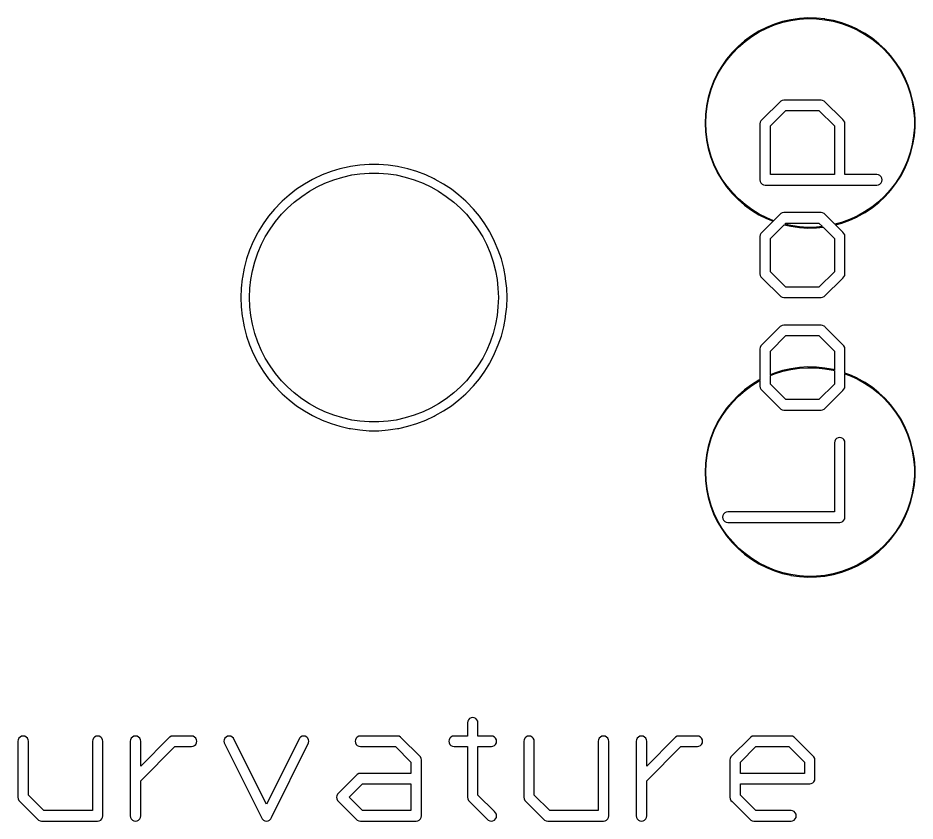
# Model space of a CAD drawing. Extents: x 3 to 66, y 0 to 129.
# Drawn here: x 18.44 to 31.5, y 27.83 to 39.52 of the extents above; entities that cross this region are included whole.
import ezdxf

# ---------------------------------------------------------------- set-up
doc = ezdxf.new("R2010")
doc.units = 0

msp = doc.modelspace()

# ---------------------------------------------------------------- linework, layer by layer
at = {"color": 34, "true_color": 0x008000}
for points in [[(29.81959, 39.50969, 0), (29.69514, 39.49192, 0), (29.69357, 39.49167, 0), (29.57419, 39.46373, 0), (29.45481, 39.42563, 0), (29.34051, 39.37991, 0), (29.22875, 39.32403, 0), (29.22733, 39.3233, 0), (29.12065, 39.25726, 0), (29.02159, 39.1836, 0), (28.92761, 39.10232, 0), (28.92649, 39.1012, 0), (28.84013, 39.0123, 0), (28.75885, 38.91578, 0), (28.68773, 38.81418, 0), (28.62423, 38.7075, 0), (28.6235, 38.70608, 0), (28.57016, 38.59432, 0), (28.52698, 38.47748, 0), (28.49142, 38.3581, 0), (28.46602, 38.23617, 0), (28.46578, 38.23462, 0), (28.45054, 38.11269, 0), (28.44546, 37.98823, 0), (28.45054, 37.86378, 0), (28.46578, 37.74185, 0), (28.46602, 37.74029, 0), (28.49142, 37.61837, 0), (28.52698, 37.49899, 0), (28.57016, 37.38215, 0), (28.6235, 37.27039, 0), (28.62423, 37.26897, 0), (28.68773, 37.16229, 0), (28.75885, 37.06069, 0), (28.84013, 36.96417, 0), (28.92649, 36.87527, 0), (28.92761, 36.87415, 0), (29.02159, 36.79287, 0), (29.12065, 36.7192, 0), (29.22733, 36.65317, 0), (29.22875, 36.65244, 0), (29.34051, 36.59655, 0), (29.43633, 36.55823, 0), (29.27699, 36.39889, 0), (29.27697, 36.39888, 0), (29.26011, 36.38201, 0), (29.24928, 36.36078, 0), (29.24556, 36.33724, 0), (29.24556, 35.79367, 0), (29.24928, 35.77013, 0), (29.26011, 35.74889, 0), (29.27697, 35.73203, 0), (29.54875, 35.46279, 0), (29.56999, 35.45196, 0), (29.59353, 35.44824, 0), (30.13455, 35.44824, 0), (30.1581, 35.45196, 0), (30.17934, 35.46279, 0), (30.45112, 35.73203, 0), (30.46798, 35.74889, 0), (30.47881, 35.77013, 0), (30.48254, 35.79367, 0), (30.48254, 36.33724, 0), (30.47881, 36.36078, 0), (30.46798, 36.38201, 0), (30.45112, 36.39888, 0), (30.4511, 36.39889, 0), (30.34469, 36.50531, 0), (30.43584, 36.53052, 0), (30.55268, 36.5737, 0), (30.66444, 36.62449, 0), (30.66586, 36.62523, 0), (30.77508, 36.68619, 0), (30.87922, 36.75477, 0), (30.97574, 36.8335, 0), (31.06718, 36.91733, 0), (31.0683, 36.91845, 0), (31.14958, 37.00989, 0), (31.22578, 37.10895, 0), (31.29436, 37.21309, 0), (31.35278, 37.32485, 0), (31.35351, 37.32627, 0), (31.40177, 37.44057, 0), (31.44241, 37.5574, 0), (31.47289, 37.67678, 0), (31.49321, 37.80125, 0), (31.49346, 37.80281, 0), (31.50362, 37.92728, 0), (31.50362, 38.0492, 0), (31.49346, 38.17366, 0), (31.49321, 38.17522, 0), (31.47289, 38.29968, 0), (31.44241, 38.41906, 0), (31.40177, 38.5359, 0), (31.35351, 38.6502, 0), (31.35278, 38.65162, 0), (31.29436, 38.76338, 0), (31.22578, 38.86752, 0), (31.14958, 38.96658, 0), (31.0683, 39.05802, 0), (31.06718, 39.05914, 0), (30.97574, 39.14296, 0), (30.87922, 39.2217, 0), (30.77508, 39.29028, 0), (30.66586, 39.35123, 0), (30.66444, 39.35197, 0), (30.55268, 39.40276, 0), (30.43584, 39.44595, 0), (30.31646, 39.47896, 0), (30.192, 39.50183, 0), (30.19044, 39.50207, 0), (30.06851, 39.51478, 0), (29.94406, 39.51732, 0), (29.81959, 39.50969, 0)], [(30.1581, 36.68148, 0), (30.13455, 36.68522, 0), (29.59353, 36.68522, 0), (29.56999, 36.68148, 0), (29.54875, 36.67066, 0), (29.44413, 36.56603, 0), (29.34364, 36.60622, 0), (29.23313, 36.66148, 0), (29.12662, 36.72742, 0), (29.02756, 36.80108, 0), (28.93378, 36.88219, 0), (28.84834, 36.97014, 0), (28.76706, 37.06666, 0), (28.69594, 37.16825, 0), (28.6327, 37.2745, 0), (28.57983, 37.38528, 0), (28.53665, 37.50212, 0), (28.50109, 37.62149, 0), (28.47582, 37.74277, 0), (28.4607, 37.86378, 0), (28.45562, 37.98823, 0), (28.4607, 38.11269, 0), (28.47582, 38.2337, 0), (28.50109, 38.35497, 0), (28.53665, 38.47435, 0), (28.57983, 38.59118, 0), (28.6327, 38.70197, 0), (28.69594, 38.80821, 0), (28.76706, 38.90981, 0), (28.84834, 39.00633, 0), (28.93378, 39.09428, 0), (29.02756, 39.17539, 0), (29.12662, 39.24904, 0), (29.23313, 39.31499, 0), (29.34364, 39.37024, 0), (29.45794, 39.41596, 0), (29.57732, 39.45406, 0), (29.69651, 39.48196, 0), (29.81959, 39.49953, 0), (29.94406, 39.50716, 0), (30.06851, 39.50462, 0), (30.19008, 39.49194, 0), (30.31333, 39.46929, 0), (30.43271, 39.43627, 0), (30.54955, 39.39309, 0), (30.66071, 39.34257, 0), (30.76911, 39.28206, 0), (30.87325, 39.21349, 0), (30.96977, 39.13474, 0), (31.06054, 39.05155, 0), (31.14137, 38.96061, 0), (31.21757, 38.86155, 0), (31.28615, 38.75741, 0), (31.34389, 38.64695, 0), (31.3921, 38.53277, 0), (31.43274, 38.41593, 0), (31.46322, 38.29655, 0), (31.48332, 38.17344, 0), (31.49346, 38.0492, 0), (31.49346, 37.92728, 0), (31.48332, 37.80301, 0), (31.46322, 37.67992, 0), (31.43274, 37.56054, 0), (31.3921, 37.4437, 0), (31.34389, 37.32952, 0), (31.28615, 37.21906, 0), (31.21757, 37.11492, 0), (31.14137, 37.01586, 0), (31.06054, 36.92492, 0), (30.96977, 36.84172, 0), (30.87325, 36.76298, 0), (30.76911, 36.6944, 0), (30.66061, 36.63384, 0), (30.54955, 36.58337, 0), (30.43271, 36.54019, 0), (30.33643, 36.51356, 0), (30.17934, 36.67066, 0), (30.1581, 36.68148, 0)], [(29.59353, 38.32098, 0), (29.56999, 38.31725, 0), (29.54875, 38.30642, 0), (29.27697, 38.03718, 0), (29.26011, 38.02032, 0), (29.24928, 37.99908, 0), (29.24556, 37.97554, 0), (29.24556, 37.1602, 0), (29.24928, 37.13665, 0), (29.26011, 37.1154, 0), (29.27697, 37.09855, 0), (29.29821, 37.08771, 0), (29.32176, 37.084, 0), (30.94735, 37.084, 0), (30.9709, 37.08771, 0), (30.99214, 37.09855, 0), (31.009, 37.1154, 0), (31.01983, 37.13665, 0), (31.02355, 37.1602, 0), (31.01983, 37.18374, 0), (31.009, 37.20498, 0), (30.99214, 37.22184, 0), (30.9709, 37.23267, 0), (30.94735, 37.2364, 0), (30.48254, 37.2364, 0), (30.48254, 37.97554, 0), (30.47881, 37.99908, 0), (30.46798, 38.02032, 0), (30.45112, 38.03718, 0), (30.17934, 38.30642, 0), (30.1581, 38.31725, 0), (30.13455, 38.32098, 0), (29.59353, 38.32098, 0)], [(30.33014, 37.2364, 0), (29.39796, 37.2364, 0), (29.39796, 37.94502, 0), (29.62363, 38.16858, 0), (30.10446, 38.16858, 0), (30.33014, 37.94501, 0), (30.33014, 37.2364, 0)], [(23.55596, 37.38626, 0), (23.4188, 37.3761, 0), (23.28418, 37.35577, 0), (23.26455, 37.35267, 0), (23.12993, 37.32219, 0), (23.00039, 37.28155, 0), (22.87085, 37.23328, 0), (22.74893, 37.17487, 0), (22.73123, 37.16585, 0), (22.61185, 37.09981, 0), (22.49755, 37.02361, 0), (22.38833, 36.93979, 0), (22.28673, 36.84835, 0), (22.27268, 36.8343, 0), (22.17616, 36.73523, 0), (22.0898, 36.6311, 0), (22.01106, 36.51934, 0), (21.9374, 36.4025, 0), (21.92838, 36.3848, 0), (21.86742, 36.26288, 0), (21.81408, 36.13842, 0), (21.76836, 36.00888, 0), (21.73534, 35.87426, 0), (21.70994, 35.73964, 0), (21.70683, 35.72002, 0), (21.69159, 35.5854, 0), (21.68652, 35.44824, 0), (21.69159, 35.31107, 0), (21.70683, 35.17646, 0), (21.70994, 35.15683, 0), (21.73534, 35.02221, 0), (21.76836, 34.88759, 0), (21.81408, 34.75804, 0), (21.86742, 34.63359, 0), (21.92838, 34.51167, 0), (21.9374, 34.49396, 0), (22.01106, 34.37713, 0), (22.0898, 34.26536, 0), (22.17616, 34.16123, 0), (22.27268, 34.06217, 0), (22.28673, 34.04811, 0), (22.38833, 33.95668, 0), (22.49755, 33.87286, 0), (22.61185, 33.79666, 0), (22.73123, 33.73062, 0), (22.74893, 33.7216, 0), (22.87085, 33.66317, 0), (23.00039, 33.61492, 0), (23.12993, 33.57428, 0), (23.26455, 33.54379, 0), (23.28418, 33.5407, 0), (23.4188, 33.52038, 0), (23.55596, 33.51021, 0), (23.69311, 33.51021, 0), (23.83028, 33.52038, 0), (23.9649, 33.5407, 0), (23.98452, 33.54379, 0), (24.11914, 33.57428, 0), (24.24868, 33.61492, 0), (24.37822, 33.66317, 0), (24.50014, 33.7216, 0), (24.51784, 33.73062, 0), (24.63722, 33.79666, 0), (24.75152, 33.87286, 0), (24.86074, 33.95668, 0), (24.96234, 34.04811, 0), (24.97639, 34.06217, 0), (25.07291, 34.16123, 0), (25.15927, 34.26536, 0), (25.23801, 34.37713, 0), (25.31167, 34.49396, 0), (25.32069, 34.51167, 0), (25.38165, 34.63359, 0), (25.43499, 34.75804, 0), (25.48071, 34.88759, 0), (25.51373, 35.02221, 0), (25.53913, 35.15683, 0), (25.54224, 35.17646, 0), (25.55748, 35.31107, 0), (25.56256, 35.44824, 0), (25.55748, 35.5854, 0), (25.54224, 35.72002, 0), (25.53913, 35.73964, 0), (25.51373, 35.87426, 0), (25.48071, 36.00888, 0), (25.43499, 36.13842, 0), (25.38165, 36.26288, 0), (25.32069, 36.3848, 0), (25.31167, 36.4025, 0), (25.23801, 36.51934, 0), (25.15927, 36.6311, 0), (25.07291, 36.73523, 0), (24.97639, 36.8343, 0), (24.96234, 36.84835, 0), (24.86074, 36.93979, 0), (24.75152, 37.02361, 0), (24.63722, 37.09981, 0), (24.51784, 37.16585, 0), (24.50014, 37.17487, 0), (24.37822, 37.23328, 0), (24.24868, 37.28155, 0), (24.11914, 37.32219, 0), (23.98452, 37.35267, 0), (23.9649, 37.35577, 0), (23.83028, 37.3761, 0), (23.69311, 37.38626, 0), (23.55596, 37.38626, 0)], [(23.94723, 33.66502, 0), (23.83028, 33.64738, 0), (23.69311, 33.63722, 0), (23.55596, 33.63722, 0), (23.4188, 33.64738, 0), (23.30182, 33.66503, 0), (23.16918, 33.69507, 0), (23.03964, 33.7357, 0), (22.9101, 33.78396, 0), (22.79861, 33.83739, 0), (22.6865, 33.89941, 0), (22.5722, 33.97561, 0), (22.46298, 34.05943, 0), (22.36438, 34.14816, 0), (22.27891, 34.23588, 0), (22.19255, 34.34002, 0), (22.11381, 34.45178, 0), (22.04097, 34.56732, 0), (21.98821, 34.67284, 0), (21.93487, 34.7973, 0), (21.88915, 34.92684, 0), (21.85613, 35.06145, 0), (21.83295, 35.1843, 0), (21.8186, 35.31107, 0), (21.81352, 35.44824, 0), (21.8186, 35.5854, 0), (21.83295, 35.71215, 0), (21.85613, 35.835, 0), (21.88915, 35.96963, 0), (21.93487, 36.09917, 0), (21.98821, 36.22363, 0), (22.04097, 36.32915, 0), (22.11381, 36.44469, 0), (22.19255, 36.55645, 0), (22.27891, 36.66059, 0), (22.36431, 36.74823, 0), (22.46298, 36.83704, 0), (22.5722, 36.92085, 0), (22.6865, 36.99705, 0), (22.7986, 37.05907, 0), (22.9101, 37.11249, 0), (23.03964, 37.16076, 0), (23.16918, 37.2014, 0), (23.3021, 37.23148, 0), (23.4188, 37.2491, 0), (23.55596, 37.25925, 0), (23.69311, 37.25925, 0), (23.83028, 37.2491, 0), (23.94695, 37.23149, 0), (24.07989, 37.2014, 0), (24.20943, 37.16076, 0), (24.33897, 37.11249, 0), (24.45047, 37.05907, 0), (24.56257, 36.99705, 0), (24.67687, 36.92085, 0), (24.78609, 36.83704, 0), (24.88476, 36.74823, 0), (24.97016, 36.66059, 0), (25.05652, 36.55645, 0), (25.13526, 36.44469, 0), (25.2081, 36.32915, 0), (25.26086, 36.22363, 0), (25.3142, 36.09917, 0), (25.35992, 35.96963, 0), (25.39294, 35.835, 0), (25.41615, 35.71202, 0), (25.43048, 35.5854, 0), (25.43556, 35.44824, 0), (25.43048, 35.31107, 0), (25.41614, 35.18443, 0), (25.39294, 35.06145, 0), (25.35992, 34.92684, 0), (25.3142, 34.7973, 0), (25.26086, 34.67284, 0), (25.2081, 34.56732, 0), (25.13526, 34.45178, 0), (25.05652, 34.34002, 0), (24.97016, 34.23588, 0), (24.88469, 34.14816, 0), (24.78609, 34.05943, 0), (24.67687, 33.97561, 0), (24.56257, 33.89941, 0), (24.45046, 33.83739, 0), (24.33897, 33.78396, 0), (24.20943, 33.7357, 0), (24.07989, 33.69507, 0), (23.94723, 33.66502, 0)], [(30.10447, 35.60064, 0), (29.62362, 35.60064, 0), (29.39796, 35.82419, 0), (29.39796, 36.30701, 0), (29.5981, 36.50715, 0), (29.69357, 36.4848, 0), (29.69514, 36.48456, 0), (29.81959, 36.46678, 0), (29.94406, 36.45915, 0), (30.06851, 36.4617, 0), (30.16536, 36.47178, 0), (30.33014, 36.307, 0), (30.33014, 35.8242, 0), (30.10447, 35.60064, 0)], [(30.15616, 36.48098, 0), (30.06851, 36.47186, 0), (29.94406, 36.46931, 0), (29.81959, 36.47694, 0), (29.6964, 36.49454, 0), (29.60652, 36.51557, 0), (29.62377, 36.53282, 0), (30.10432, 36.53282, 0), (30.15616, 36.48098, 0)], [(29.59353, 35.04692, 0), (29.56999, 35.04319, 0), (29.54875, 35.03235, 0), (29.54046, 35.02406, 0), (29.53189, 35.0155, 0), (29.53188, 35.01548, 0), (29.26011, 34.74372, 0), (29.24928, 34.72247, 0), (29.24556, 34.69894, 0), (29.24556, 34.25243, 0), (29.22875, 34.24403, 0), (29.22733, 34.2433, 0), (29.12065, 34.17725, 0), (29.02159, 34.1036, 0), (28.92761, 34.02232, 0), (28.92649, 34.0212, 0), (28.84013, 33.9323, 0), (28.75885, 33.83578, 0), (28.68773, 33.73418, 0), (28.62423, 33.6275, 0), (28.6235, 33.62608, 0), (28.57016, 33.51432, 0), (28.52698, 33.39748, 0), (28.49142, 33.2781, 0), (28.46602, 33.15618, 0), (28.46578, 33.15461, 0), (28.45054, 33.0327, 0), (28.44546, 32.90824, 0), (28.45054, 32.78378, 0), (28.46578, 32.66185, 0), (28.46602, 32.66029, 0), (28.49142, 32.53837, 0), (28.52698, 32.41899, 0), (28.57016, 32.30214, 0), (28.6235, 32.19039, 0), (28.62423, 32.18896, 0), (28.68773, 32.08229, 0), (28.75885, 31.98069, 0), (28.84013, 31.88417, 0), (28.92649, 31.79527, 0), (28.92761, 31.79415, 0), (29.02159, 31.71287, 0), (29.12065, 31.63921, 0), (29.22733, 31.57317, 0), (29.22875, 31.57244, 0), (29.34051, 31.51656, 0), (29.45481, 31.47084, 0), (29.57419, 31.43274, 0), (29.69357, 31.4048, 0), (29.69514, 31.40455, 0), (29.81959, 31.38678, 0), (29.94406, 31.37916, 0), (30.06851, 31.3817, 0), (30.19044, 31.39439, 0), (30.192, 31.39464, 0), (30.31646, 31.4175, 0), (30.43584, 31.45052, 0), (30.55268, 31.4937, 0), (30.66444, 31.5445, 0), (30.66586, 31.54523, 0), (30.77508, 31.60619, 0), (30.87922, 31.67477, 0), (30.97574, 31.75351, 0), (31.06718, 31.83733, 0), (31.0683, 31.83845, 0), (31.14958, 31.92989, 0), (31.22578, 32.02895, 0), (31.29436, 32.13309, 0), (31.35278, 32.24485, 0), (31.35351, 32.24627, 0), (31.40177, 32.36057, 0), (31.44241, 32.47741, 0), (31.47289, 32.59679, 0), (31.49321, 32.72125, 0), (31.49346, 32.72282, 0), (31.50362, 32.84728, 0), (31.50362, 32.9692, 0), (31.49346, 33.09366, 0), (31.49321, 33.09521, 0), (31.47289, 33.21967, 0), (31.44241, 33.33906, 0), (31.40177, 33.4559, 0), (31.35351, 33.5702, 0), (31.35278, 33.57162, 0), (31.29436, 33.68338, 0), (31.22578, 33.78752, 0), (31.14958, 33.88658, 0), (31.0683, 33.97802, 0), (31.06718, 33.97914, 0), (30.97574, 34.06295, 0), (30.87922, 34.1417, 0), (30.77508, 34.21027, 0), (30.66586, 34.27124, 0), (30.66444, 34.27197, 0), (30.55268, 34.32277, 0), (30.48254, 34.34869, 0), (30.48254, 34.69894, 0), (30.47881, 34.72247, 0), (30.46798, 34.74372, 0), (30.19621, 35.01548, 0), (30.1962, 35.0155, 0), (30.18763, 35.02406, 0), (30.17934, 35.03235, 0), (30.1581, 35.04319, 0), (30.13455, 35.04692, 0), (29.59353, 35.04692, 0)], [(29.94406, 34.4373, 0), (29.81959, 34.42969, 0), (29.69514, 34.41191, 0), (29.69357, 34.41167, 0), (29.57419, 34.38373, 0), (29.45481, 34.34563, 0), (29.39796, 34.32289, 0), (29.39796, 34.66871, 0), (29.62377, 34.89452, 0), (30.10432, 34.89452, 0), (30.33014, 34.6687, 0), (30.33014, 34.39519, 0), (30.31646, 34.39897, 0), (30.192, 34.42183, 0), (30.19044, 34.42207, 0), (30.06851, 34.43477, 0), (29.94406, 34.4373, 0)], [(30.10432, 33.96233, 0), (29.62377, 33.96233, 0), (29.39796, 34.18814, 0), (29.39796, 34.31196, 0), (29.45794, 34.33596, 0), (29.57732, 34.37406, 0), (29.6964, 34.40193, 0), (29.81959, 34.41954, 0), (29.94406, 34.42714, 0), (30.06851, 34.42461, 0), (30.18996, 34.41196, 0), (30.31333, 34.3893, 0), (30.33014, 34.38465, 0), (30.33014, 34.18815, 0), (30.10432, 33.96233, 0)], [(30.18983, 31.40449, 0), (30.06851, 31.39185, 0), (29.94406, 31.38932, 0), (29.81959, 31.39693, 0), (29.69651, 31.41451, 0), (29.57732, 31.44241, 0), (29.45794, 31.48051, 0), (29.34364, 31.52623, 0), (29.23313, 31.58148, 0), (29.12662, 31.64742, 0), (29.02756, 31.72108, 0), (28.93378, 31.80219, 0), (28.84834, 31.89014, 0), (28.76706, 31.98666, 0), (28.69594, 32.08826, 0), (28.6327, 32.1945, 0), (28.57983, 32.30528, 0), (28.53665, 32.42212, 0), (28.50109, 32.5415, 0), (28.47582, 32.66277, 0), (28.4607, 32.78378, 0), (28.45562, 32.90824, 0), (28.4607, 33.0327, 0), (28.47583, 33.15371, 0), (28.50109, 33.27497, 0), (28.53665, 33.39435, 0), (28.57983, 33.51119, 0), (28.6327, 33.62197, 0), (28.69594, 33.7282, 0), (28.76706, 33.82981, 0), (28.84834, 33.92633, 0), (28.93378, 34.01428, 0), (29.02756, 34.09539, 0), (29.12662, 34.16905, 0), (29.23313, 34.23499, 0), (29.24556, 34.2412, 0), (29.24556, 34.15791, 0), (29.24928, 34.13436, 0), (29.26011, 34.11313, 0), (29.27697, 34.09626, 0), (29.27699, 34.09625, 0), (29.54875, 33.82448, 0), (29.56999, 33.81366, 0), (29.59353, 33.80993, 0), (30.13455, 33.80993, 0), (30.1581, 33.81366, 0), (30.17934, 33.82448, 0), (30.4511, 34.09625, 0), (30.45112, 34.09626, 0), (30.46798, 34.11313, 0), (30.47881, 34.13436, 0), (30.48254, 34.15791, 0), (30.48254, 34.33786, 0), (30.54955, 34.3131, 0), (30.66071, 34.26257, 0), (30.76911, 34.20207, 0), (30.87325, 34.13349, 0), (30.96977, 34.05475, 0), (31.06054, 33.97155, 0), (31.14137, 33.8806, 0), (31.21757, 33.78155, 0), (31.28615, 33.67741, 0), (31.34389, 33.56695, 0), (31.3921, 33.45277, 0), (31.43274, 33.33592, 0), (31.46322, 33.21655, 0), (31.48332, 33.09346, 0), (31.49346, 32.9692, 0), (31.49346, 32.84728, 0), (31.48331, 32.72298, 0), (31.46322, 32.59991, 0), (31.43274, 32.48054, 0), (31.3921, 32.3637, 0), (31.34387, 32.24947, 0), (31.28615, 32.13906, 0), (31.21757, 32.03492, 0), (31.14137, 31.93586, 0), (31.06054, 31.84492, 0), (30.96977, 31.76172, 0), (30.87325, 31.68298, 0), (30.76911, 31.6144, 0), (30.66071, 31.5539, 0), (30.54955, 31.50337, 0), (30.43271, 31.46019, 0), (30.31333, 31.42717, 0), (30.18983, 31.40449, 0)], [(30.40634, 32.17418, 0), (30.42988, 32.1779, 0), (30.45112, 32.18873, 0), (30.46798, 32.20559, 0), (30.47881, 32.22683, 0), (30.48254, 32.25038, 0), (30.48254, 33.33495, 0), (30.47881, 33.3585, 0), (30.46798, 33.37974, 0), (30.45112, 33.3966, 0), (30.42988, 33.40743, 0), (30.40634, 33.41115, 0), (30.38279, 33.40743, 0), (30.36155, 33.3966, 0), (30.34469, 33.37974, 0), (30.33386, 33.3585, 0), (30.33014, 33.33495, 0), (30.33014, 32.32658, 0), (28.7782, 32.32658, 0), (28.75465, 32.32285, 0), (28.73341, 32.31201, 0), (28.71655, 32.29516, 0), (28.70572, 32.27391, 0), (28.702, 32.25038, 0), (28.70572, 32.22683, 0), (28.71655, 32.20559, 0), (28.73341, 32.18873, 0), (28.75465, 32.1779, 0), (28.7782, 32.17418, 0), (30.40634, 32.17418, 0)], [(25.33395, 27.82823, 0), (25.3575, 27.83196, 0), (25.37874, 27.84279, 0), (25.3956, 27.85965, 0), (25.40643, 27.88089, 0), (25.41015, 27.90443, 0), (25.40643, 27.92798, 0), (25.3956, 27.94922, 0), (25.37874, 27.96608, 0), (25.13838, 28.20419, 0), (25.13838, 28.91281, 0), (25.33395, 28.91281, 0), (25.3575, 28.91654, 0), (25.37874, 28.92737, 0), (25.3956, 28.94423, 0), (25.40643, 28.96547, 0), (25.41015, 28.98901, 0), (25.40643, 29.01256, 0), (25.3956, 29.0338, 0), (25.37874, 29.05066, 0), (25.3575, 29.06149, 0), (25.33395, 29.06521, 0), (25.13838, 29.06521, 0), (25.13838, 29.25825, 0), (25.13465, 29.2818, 0), (25.12382, 29.30304, 0), (25.10696, 29.3199, 0), (25.08572, 29.33073, 0), (25.06218, 29.33445, 0), (25.03863, 29.33073, 0), (25.01739, 29.3199, 0), (25.00053, 29.30304, 0), (24.9897, 29.2818, 0), (24.98598, 29.25825, 0), (24.98598, 29.06521, 0), (24.7904, 29.06521, 0), (24.76685, 29.06149, 0), (24.74561, 29.05066, 0), (24.72875, 29.0338, 0), (24.71792, 29.01256, 0), (24.7142, 28.98901, 0), (24.71792, 28.96547, 0), (24.72875, 28.94423, 0), (24.74561, 28.92737, 0), (24.76685, 28.91654, 0), (24.7904, 28.91281, 0), (24.98598, 28.91281, 0), (24.98598, 28.17367, 0), (24.9897, 28.15013, 0), (25.00053, 28.12889, 0), (25.01739, 28.11203, 0), (25.28917, 27.84279, 0), (25.31041, 27.83196, 0), (25.33395, 27.82823, 0)], [(18.74105, 27.84279, 0), (18.76229, 27.83196, 0), (18.78584, 27.82823, 0), (19.60118, 27.82823, 0), (19.62472, 27.83196, 0), (19.64595, 27.84279, 0), (19.66282, 27.85965, 0), (19.67364, 27.88089, 0), (19.67738, 27.90443, 0), (19.67738, 28.98901, 0), (19.67364, 29.01256, 0), (19.66282, 29.0338, 0), (19.64595, 29.05066, 0), (19.62472, 29.06149, 0), (19.60118, 29.06521, 0), (19.57763, 29.06149, 0), (19.55639, 29.05066, 0), (19.53953, 29.0338, 0), (19.5287, 29.01256, 0), (19.52498, 28.98901, 0), (19.52498, 27.98063, 0), (18.81607, 27.98063, 0), (18.59279, 28.20391, 0), (18.59279, 28.98901, 0), (18.58907, 29.01256, 0), (18.57824, 29.0338, 0), (18.56138, 29.05066, 0), (18.54014, 29.06149, 0), (18.51659, 29.06521, 0), (18.49305, 29.06149, 0), (18.47181, 29.05066, 0), (18.45495, 29.0338, 0), (18.44412, 29.01256, 0), (18.44039, 28.98901, 0), (18.44039, 28.17367, 0), (18.44412, 28.15013, 0), (18.45495, 28.12889, 0), (18.74105, 27.84279, 0)], [(20.15234, 27.82823, 0), (20.17589, 27.83196, 0), (20.19714, 27.84279, 0), (20.21399, 27.85965, 0), (20.22483, 27.88089, 0), (20.22854, 27.90443, 0), (20.22854, 28.41521, 0), (20.72614, 28.91281, 0), (20.9677, 28.91281, 0), (20.99124, 28.91654, 0), (21.01248, 28.92737, 0), (21.02934, 28.94423, 0), (21.04017, 28.96547, 0), (21.0439, 28.98901, 0), (21.04017, 29.01256, 0), (21.02934, 29.0338, 0), (21.01248, 29.05066, 0), (20.99124, 29.06149, 0), (20.9677, 29.06521, 0), (20.69591, 29.06521, 0), (20.67237, 29.06149, 0), (20.65112, 29.05066, 0), (20.64282, 29.04236, 0), (20.22854, 28.62807, 0), (20.22854, 28.98901, 0), (20.22483, 29.01256, 0), (20.21399, 29.0338, 0), (20.19714, 29.05066, 0), (20.17589, 29.06149, 0), (20.15234, 29.06521, 0), (20.12881, 29.06149, 0), (20.10757, 29.05066, 0), (20.09071, 29.0338, 0), (20.07988, 29.01256, 0), (20.07614, 28.98901, 0), (20.07614, 27.90443, 0), (20.07988, 27.88089, 0), (20.09071, 27.85965, 0), (20.10757, 27.84279, 0), (20.12881, 27.83196, 0), (20.15234, 27.82823, 0)], [(22.0599, 27.82823, 0), (22.08344, 27.83196, 0), (22.10468, 27.84279, 0), (22.12154, 27.85965, 0), (22.13237, 27.88089, 0), (22.67339, 28.96547, 0), (22.67712, 28.98901, 0), (22.67339, 29.01256, 0), (22.66256, 29.0338, 0), (22.6457, 29.05066, 0), (22.62446, 29.06149, 0), (22.60092, 29.06521, 0), (22.57737, 29.06149, 0), (22.55613, 29.05066, 0), (22.53927, 29.0338, 0), (22.52844, 29.01256, 0), (22.05973, 28.07293, 0), (21.58881, 29.01256, 0), (21.57798, 29.0338, 0), (21.56112, 29.05066, 0), (21.53988, 29.06149, 0), (21.51634, 29.06521, 0), (21.49279, 29.06149, 0), (21.47155, 29.05066, 0), (21.45469, 29.0338, 0), (21.44386, 29.01256, 0), (21.44014, 28.98901, 0), (21.44386, 28.96547, 0), (21.98742, 27.88089, 0), (21.99825, 27.85965, 0), (22.01511, 27.84279, 0), (22.03635, 27.83196, 0), (22.0599, 27.82823, 0)], [(23.42642, 29.06521, 0), (23.40287, 29.06149, 0), (23.38163, 29.05066, 0), (23.36477, 29.0338, 0), (23.35394, 29.01256, 0), (23.35022, 28.98901, 0), (23.35394, 28.96547, 0), (23.36477, 28.94423, 0), (23.38163, 28.92737, 0), (23.40287, 28.91654, 0), (23.42642, 28.91281, 0), (23.93721, 28.91281, 0), (24.16302, 28.687, 0), (24.16302, 28.52165, 0), (23.42642, 28.52165, 0), (23.40287, 28.51793, 0), (23.38163, 28.5071, 0), (23.09299, 28.21846, 0), (23.08216, 28.19722, 0), (23.07843, 28.17367, 0), (23.08216, 28.15013, 0), (23.09299, 28.12889, 0), (23.10985, 28.11203, 0), (23.38163, 27.84279, 0), (23.40287, 27.83196, 0), (23.42642, 27.82823, 0), (24.23922, 27.82823, 0), (24.26276, 27.83196, 0), (24.284, 27.84279, 0), (24.30086, 27.85965, 0), (24.31169, 27.88089, 0), (24.31542, 27.90443, 0), (24.31542, 28.71724, 0), (24.31169, 28.74078, 0), (24.30086, 28.76202, 0), (24.01222, 29.05066, 0), (23.99098, 29.06149, 0), (23.96744, 29.06521, 0), (23.42642, 29.06521, 0)], [(26.96718, 27.82823, 0), (26.99072, 27.83196, 0), (27.01196, 27.84279, 0), (27.02882, 27.85965, 0), (27.03965, 27.88089, 0), (27.04338, 27.90443, 0), (27.04338, 28.98901, 0), (27.03965, 29.01256, 0), (27.02882, 29.0338, 0), (27.01196, 29.05066, 0), (26.99072, 29.06149, 0), (26.96718, 29.06521, 0), (26.94363, 29.06149, 0), (26.92239, 29.05066, 0), (26.90553, 29.0338, 0), (26.8947, 29.01256, 0), (26.89098, 28.98901, 0), (26.89098, 27.98063, 0), (26.18447, 27.98063, 0), (25.95879, 28.2042, 0), (25.95879, 28.98901, 0), (25.95507, 29.01256, 0), (25.94424, 29.0338, 0), (25.92738, 29.05066, 0), (25.90614, 29.06149, 0), (25.88259, 29.06521, 0), (25.85905, 29.06149, 0), (25.83781, 29.05066, 0), (25.82095, 29.0338, 0), (25.81012, 29.01256, 0), (25.80639, 28.98901, 0), (25.80639, 28.17367, 0), (25.81012, 28.15013, 0), (25.82095, 28.12889, 0), (25.83781, 28.11203, 0), (26.10959, 27.84279, 0), (26.13083, 27.83196, 0), (26.15438, 27.82823, 0), (26.96718, 27.82823, 0)], [(27.52089, 27.82823, 0), (27.54444, 27.83196, 0), (27.56568, 27.84279, 0), (27.58254, 27.85965, 0), (27.59337, 27.88089, 0), (27.59709, 27.90443, 0), (27.59709, 28.41529, 0), (28.09229, 28.91281, 0), (28.33369, 28.91281, 0), (28.35724, 28.91654, 0), (28.37848, 28.92737, 0), (28.39534, 28.94423, 0), (28.40617, 28.96547, 0), (28.40989, 28.98901, 0), (28.40617, 29.01256, 0), (28.39534, 29.0338, 0), (28.37848, 29.05066, 0), (28.35724, 29.06149, 0), (28.33369, 29.06521, 0), (28.06191, 29.06521, 0), (28.03837, 29.06149, 0), (28.01713, 29.05066, 0), (28.00027, 29.0338, 0), (27.59709, 28.62873, 0), (27.59709, 28.98901, 0), (27.59337, 29.01256, 0), (27.58254, 29.0338, 0), (27.56568, 29.05066, 0), (27.54444, 29.06149, 0), (27.52089, 29.06521, 0), (27.49735, 29.06149, 0), (27.47611, 29.05066, 0), (27.45925, 29.0338, 0), (27.44842, 29.01256, 0), (27.44469, 28.98901, 0), (27.44469, 27.90443, 0), (27.44842, 27.88089, 0), (27.45925, 27.85965, 0), (27.47611, 27.84279, 0), (27.49735, 27.83196, 0), (27.52089, 27.82823, 0)], [(29.993, 28.37298, 0), (30.01424, 28.38381, 0), (30.0311, 28.40067, 0), (30.04193, 28.42191, 0), (30.04566, 28.44545, 0), (30.04566, 28.71724, 0), (30.04193, 28.74078, 0), (30.0311, 28.76202, 0), (29.74246, 29.05066, 0), (29.72122, 29.06149, 0), (29.69768, 29.06521, 0), (29.15665, 29.06521, 0), (29.13311, 29.06149, 0), (29.11187, 29.05066, 0), (28.82323, 28.76202, 0), (28.8124, 28.74078, 0), (28.80868, 28.71724, 0), (28.80868, 28.17367, 0), (28.8124, 28.15013, 0), (28.82323, 28.12889, 0), (28.84009, 28.11203, 0), (29.11187, 27.84279, 0), (29.13311, 27.83196, 0), (29.15665, 27.82823, 0), (29.69768, 27.82823, 0), (29.72122, 27.83196, 0), (29.74246, 27.84279, 0), (29.75932, 27.85965, 0), (29.77015, 27.88089, 0), (29.77388, 27.90443, 0), (29.77015, 27.92798, 0), (29.75932, 27.94922, 0), (29.74246, 27.96608, 0), (29.72122, 27.97691, 0), (29.69768, 27.98063, 0), (29.18675, 27.98063, 0), (28.96108, 28.20419, 0), (28.96108, 28.36925, 0), (29.96946, 28.36925, 0), (29.993, 28.37298, 0)], [(29.89326, 28.52165, 0), (28.96108, 28.52165, 0), (28.96108, 28.68701, 0), (29.18688, 28.91281, 0), (29.66745, 28.91281, 0), (29.89326, 28.687, 0), (29.89326, 28.52165, 0)], [(24.16302, 27.98063, 0), (23.45651, 27.98063, 0), (23.26135, 28.17396, 0), (23.45664, 28.36925, 0), (24.16302, 28.36925, 0), (24.16302, 27.98063, 0)]]:
    msp.add_polyline3d(points, close=True, dxfattribs=at)

doc.saveas('drawing.dxf')
